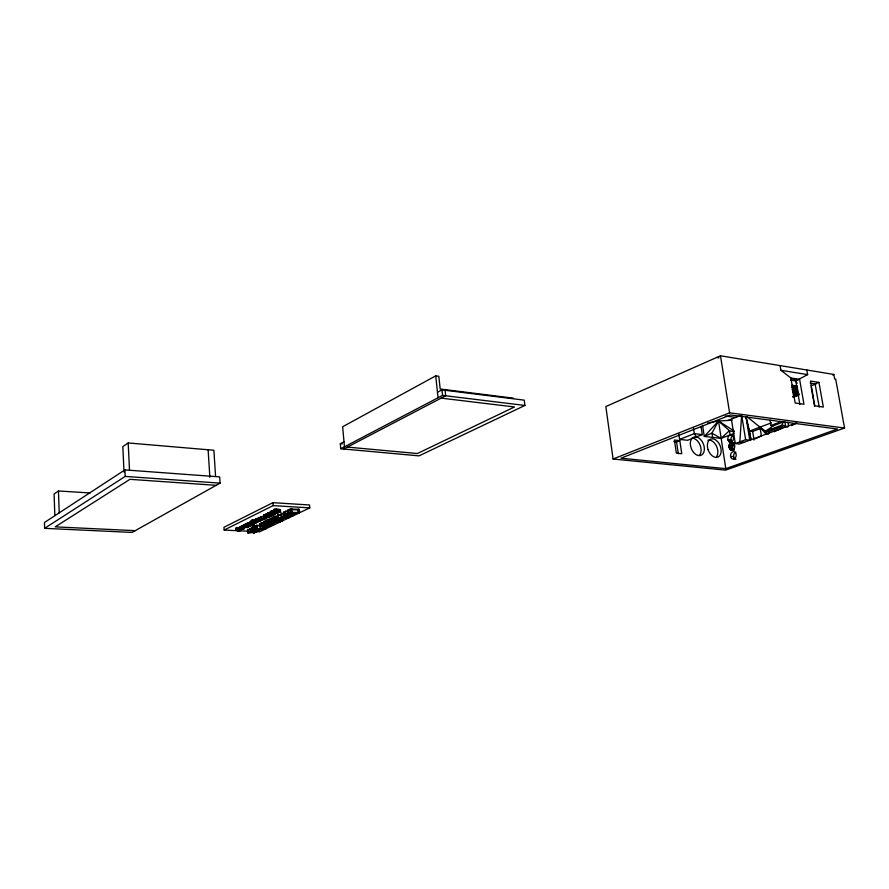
<?xml version="1.0" encoding="UTF-8"?>
<svg xmlns="http://www.w3.org/2000/svg" width="889" height="889" viewBox="0 0 889 889"><rect width="100%" height="100%" fill="white"/><g stroke="black" fill="none" stroke-linecap="round" stroke-linejoin="round"><path stroke-width="1.33" d="M253.109 521.354L250.354 521.899L253.865 521.221M274.279 512.575L277.89 512.175L273.59 512.542L274.268 512.586M263.633 517.398L269.167 517.087L263.822 517.531L263.5 515.309L265.422 514.82L264.389 515.42M288.069 511.386L285.625 511.242L283.502 512.464L284.224 513.097M283.724 515.942L285.88 514.531L294.426 515.031C291.025 516.742 282.08 519.032 283.502 512.464M244.108 526.41C240.097 524.654 242.408 529.877 240.708 530.455C237.996 533.4 233.54 527.799 237.596 527.766L237.719 530.288M236.174 530.211C238.785 528.988 235.552 531.7 237.596 527.766M247.72 525.51C256.821 523.999 246.698 528.788 247.609 523.365M732.247 447.756L729.169 447.4L729.658 444.622L731.38 442.989C738.226 441.366 728.291 448.167 734.025 450.412M250.942 521.465L251.143 523.921C250.387 524.154 250.576 519.565 252.898 520.221C253.865 525.032 246.586 521.432 255.721 523.121C258.566 522.388 253.587 521.587 252.998 522.799M279.135 519.154L279.257 521.343C293.214 517.787 265.911 522.743 277.446 519.632L277.246 516.353C276.612 515.931 271.867 516.865 273.645 517.831M268.134 515.409C280.735 515.153 261.299 516.809 269.678 513.097M783.22 421.519L782.22 425.042L782.72 427.998L774.219 431.732M274.234 510.019L273.434 510.508L274.268 510.23M256.577 519.643L255.099 519.754M254.643 519.632C254.587 525.221 254.176 516.776 257.143 519.621M254.743 521.721L258.932 521.51L254.443 521.832M266.489 520.598L265.355 521.087L265.589 524.31L266.167 524.021C267.933 523.999 264.978 518.565 269.089 519.832M266.733 523.821L270.789 523.11L271.434 523.465L270.345 524.243L271.212 524.254L274.29 523.432L271.512 524.51L265.589 524.31M797.011 393.371L796.033 395.338L793.521 396.35L798.5 394.372L793.132 393.571M260.166 527.121C263.877 523.843 273.379 527.299 262.755 527.288L265.155 526.144L260.166 527.121L259.932 523.921L264.822 522.621M731.969 420.219L718.501 421.019L711.945 433.154L712.689 437.421M255.31 521.876L256.71 521.521L256.288 521.932M243.286 528.255L240.408 528.811L244.442 528.666L243.286 528.255L243.153 525.366L246.575 524.921M247.32 523.965L245.008 524.443L246.853 524.777M249.198 523.043L246.886 523.521L247.687 523.777M246.709 526.888L243.286 527.333L247.831 527.566L248.498 527.144L245.153 526.421L248.576 525.977M257.554 518.976L255.632 519.198L255.688 521.332M257.743 520.798L255.776 521.187L260.877 521.143M255.276 529.466L254.999 526.144L256.654 525.466L256.877 528.655C251.431 531.1 264.978 529.066 265.333 529.088L265.755 526.688M267.356 513.42L269.745 512.92L269.889 514.953C279.668 515.742 262.111 517.02 268.156 513.698M267.545 515.531L269.889 514.953M274.412 514.164L272.945 514.675L270.6 513.898L269.511 514.731C271.056 513.731 276.346 516.698 274.945 512.164M251.365 523.365C259.632 522.488 250.098 525.421 253.254 523.343L251.154 523.91M255.387 526.877C254.654 526.866 250.798 527.11 252.087 528.144M734.292 431.065L718.501 421.019L704.277 436.432L721.012 438.388L733.97 433.476M277.446 519.632L273.301 520.743L281.902 520.365L279.257 521.343M255.632 519.198L257.599 518.798M240.852 526.733L243.653 526.766M252.698 527.699L255.165 527.155M253.632 522.565L256.165 522.621L253.632 522.565L253.421 520.365L254.665 520.232M237.219 527.877L236.696 528.233L239.719 527.777M252.898 520.221L251.909 520.61L253.421 520.365M746.793 416.519L759.951 427.153L766.074 434.154L765.585 431.232L775.452 424.231M90.145 492.962L58.452 490.984L54.096 493.984L54.84 515.62M215.571 476.36L213.893 450.256L128.183 442.955L122.826 446.645L124.038 472.092M124.893 469.914L44.45 522.51L44.639 528.333L132.061 532.422L220.083 483.127L219.683 476.882L124.893 469.914L125.205 476.415L44.639 528.333M261.522 523.365L259.932 523.921M267.456 520.521L268.923 520.121M241.241 526.377L240.53 526.988M252.254 530.633C252.009 532.255 257.543 531.644 259.144 530.811C257.621 528.122 250.087 533.244 252.032 527.455M806.823 370.002L807.634 374.613L795.766 380.937L790.777 380.159M237.719 530.088L241.452 530.077M513.431 398.172L440.188 389.004L438.822 376.28L435.721 375.869L342.654 426.753L344.432 446.823M278.135 512.92L271.467 512.753L278.135 512.92L277.979 510.886M437.466 392.26L441.955 389.882L524.266 400.161L524.91 405.451L419.019 455.868L340.754 448.745L340.309 443.733L343.987 441.789M340.754 448.745L442.555 395.394L524.91 405.451M343.699 449.012L445.667 395.772L445.078 390.271M255.443 531.611L259.521 531.811L309.761 507.886L309.528 504.985L272.901 502.663L223.972 527.266L224.161 530.055L248.642 531.266M224.161 530.055L273.123 505.619L309.761 507.886M271.612 515.031L271.312 510.708L274.112 511.075M273.901 512.231L273.668 509.541L275.045 509.241L280.379 509.719L280.535 511.764L273.823 511.586L280.535 511.764M241.808 525.999L243.097 525.844L241.808 525.999L241.952 527.966L243.242 527.81L241.952 527.966M246.998 526.755L250.365 526.399L247.02 525.499L248.431 525.055L248.275 522.81L250.731 522.265M254.632 519.798L253.976 519.987L254.121 522.265M257.188 520.787L257.321 518.343L257.132 520.51L262.177 519.965L258.321 519.921L258.51 517.765L258.643 519.765M258.977 517.52L259.121 519.532L258.977 517.52L261.333 517.654M264.155 516.531L260.421 516.82L260.566 518.82L264.389 519.52L264.6 517.342M265.033 516.631L266.644 515.842C274.679 517.331 269.167 516.076 265.578 516.665L264.889 514.609L266.5 513.82L267.678 514.231M268.967 514.975L268.822 512.675L270.445 511.864L271.623 512.286L271.767 514.32M264.889 514.609L266.944 514.198M268.822 512.675L271.189 512.486M239.263 529.288L243.053 529.311L239.263 529.288L239.441 527.166L239.574 529.133M249.965 524.032L248.953 524.821C252.487 524.243 257.943 525.432 249.965 524.032L249.831 522.043M260.566 518.82L266.544 518.476L266.4 516.465M273.668 509.541L280.379 509.719M259.377 521.065L258.777 521.354L259.866 521.087M259.699 520.91L260.188 520.932M755.428 438.81L761.395 435.888L759.951 427.153L765.585 431.232L768.14 434.41M266.544 518.476L261.544 518.787L264.744 519.354M249.853 528.611L251.376 529.133L247.509 529.744L247.72 532.911L252.065 532.5L253.976 533.211L254.621 532.9L253.109 532.389L256.965 531.789L250.076 531.778L249.853 528.611L252.432 529.022M256.877 528.655L256.399 525.432L260.688 525.366M263.944 521.765L264.522 521.487L264.177 524.988L263.944 521.765L266.189 521.887M271.745 521.343L271.501 518.098L270.901 518.387L271.145 521.632L280.58 521.832L276.79 521.943L274.69 522.899L268.967 522.676L268.722 519.443L271.734 519.287M288.592 515.553L288.758 517.731L287.969 518.109L277.835 518.409L277.59 515.142L281.08 514.742M283.913 513.609L280.98 513.498L281.324 518.009L277.835 518.409M287.48 510.342L288.103 510.042L288.358 513.342L287.736 513.642L287.48 510.342L289.77 510.475M291.014 509.097L299.349 509.264L299.604 512.564L297.682 513.486L289.114 512.975L288.858 509.675L290.77 508.741L291.648 508.797L291.903 512.108L291.281 512.408L291.014 509.097L291.648 508.797M277.201 516.376L274.623 517.031M247.72 532.911L251.598 532.3L250.076 531.778M256.621 528.622L265.911 528.811M268.967 522.676L275.979 522.143L271.145 521.632M288.758 517.731L281.869 516.465L281.224 516.776L283.169 517.12L281.324 518.009M289.114 512.975L291.903 512.108M291.281 512.408L299.604 512.564M720.479 355.789L605.854 406.54L613.066 459.013L725.557 470.137L844.55 428.042L835.704 379.159L834.671 378.992L833.849 374.447L720.479 355.789L729.602 412.818L844.55 428.042M791.566 425.542L795.333 423.92M792.966 397.039L799.367 394.383M793.188 396.583L798.244 394.572M793.266 396.527L798.4 394.449M793.355 396.461L798.5 394.372M799.4 394.183L793.044 396.716L798.2 394.616M613.066 459.013L729.602 412.818M832.56 374.958L833.849 374.447M810.223 383.148L815.102 383.915L818.958 382.392L823.336 407.04L814.791 405.806L810.424 381.048L818.958 382.392M810.99 385.915L816.091 383.915M678.818 433.954L679.641 439.388L694.32 433.643L702.299 434.599L701.032 426.398M728.091 420.453L740.493 415.608M673.851 441.622L676.551 441.922L679.807 440.644L681.774 453.734L676.362 453.168L674.395 440.033L679.807 440.644M793.988 396.927L799 394.983M256.376 525.855L259.899 525.632M702.299 434.599L687.586 440.288L679.641 439.388M771.452 422.82L749.56 431.065L750.972 439.733L739.437 444.022L735.292 443.533L731.391 419.163M735.292 443.533L745.638 439.711L749.783 440.199L746.004 417.063L749.56 431.065L752.65 431.443L760.451 428.52M770.074 420.119L770.963 425.498L781.253 421.642M783.487 421.931L773.197 425.775L770.963 425.498M782.764 426.398L768.685 431.621L765.585 431.232L782.22 425.042L787.81 427.153M796.777 422.797L750.972 439.733L746.071 417.03M725.791 468.659L837.505 429.02L730.514 414.974L620.944 458.202L725.791 468.659L718.501 421.019L707.744 423.02M240.108 530.411L240.841 530.111L238.196 530.311M765.585 431.232L783.042 425.709M290.503 516.109L292.803 515.287L286.214 514.898L284.936 515.82L290.503 516.109L290.336 513.92M273.901 512.731L274.557 512.52L274.712 514.542M262.144 523.143L264.922 522.932M730.113 434.988A3.734 2.811 -81.3 0 1 733.458 437.51A3.734 2.811 -81.3 0 1 731.247 442.111L729.113 441.8L727.891 439.588A3.734 2.811 -81.3 0 1 730.113 434.988L729.413 430.687L718.501 421.019M239.819 527.955L238.063 528.355L239.974 528.455M731.503 442.955L735.003 443.222M246.475 526.121L245.775 526.332L249.798 526.344L246.475 526.121L246.42 523.999M272.167 512.553L274.034 512.475L274.29 514.698M244.742 525.055L243.775 525.277L244.519 525.477M248.431 525.055L252.298 525.388L248.864 525.832M254.598 520.398L253.343 520.832M277.59 515.142L281.391 515.031M261.399 516.776L263.711 516.709M275.646 509.83L276.546 509.853M135.206 530.666L55.229 526.855L129.95 479.327L216.149 485.327M264.766 524.699L271.089 525.043L270.5 525.321C267.933 526.71 269.167 524.343 264.177 524.988M268.722 519.443L271.467 519.598M259.455 519.376L262.988 519.565L259.121 519.532M258.321 519.921L261.022 520.209L257.454 520.354M265.355 521.087L267.522 521.198M270.901 518.387L273.279 518.52M256.999 518.509L259.332 518.454M288.358 513.342L294.792 513.72L294.17 514.02C291.425 515.476 292.948 512.986 287.736 513.642M274.423 514.153L275.101 514.198M297.182 509.83L288.858 509.675M244.997 525.699L243.153 525.366M237.207 528.488L236.041 528.255M125.205 476.415L220.083 483.127M252.465 520.954L251.298 520.71M264.389 515.631L263.488 515.387M273.801 511.231L271.312 510.708M347.388 447.089L417.352 453.534L514.498 406.973L441.166 398.128M340.309 443.733L342.276 443.922M733.925 458.935L735.981 459.157M730.569 456.368A3.745 2.834 -82.3 0 0 735.259 457.946A3.745 2.834 -82.3 0 0 734.258 451.734A3.745 2.834 -82.3 0 0 730.569 456.368L733.647 456.69M732.269 447.9L729.18 447.556L730.291 449.678L733.381 450.023M730.291 449.678L733.003 450.301M729.38 448.3L732.458 448.645M729.758 449.078L732.847 449.423M730.169 443.867L733.247 444.222M729.658 444.622L732.747 444.978M729.313 445.5L732.392 445.856M729.147 446.456L732.225 446.8M728.547 441.233L732.192 442.155L729.113 441.8M730.791 443.3L733.87 443.655C737.503 459.157 720.69 442.133 733.903 443.622M727.891 439.588L730.98 439.955L731.636 441.589M728.135 440.477L731.214 440.833M743.96 442.344L739.826 441.855L741.648 415.152L745.638 439.711M793.299 395.005L796.033 395.338L795.688 393.36M792.744 392.393L798.222 393.071M791.699 387.104L797.2 387.793M792.132 389.749L797.6 390.438M246.375 524.566C244.308 524.121 248.531 523.799 246.742 526.11M725.235 416.019L735.881 417.408M793.355 394.938L796.033 395.338L793.332 394.772M792.921 392.205L798.278 393.016M792.421 389.438L797.777 390.249M792.71 390.827L798.078 391.638M792.121 386.648L797.5 387.471M792.31 388.048L797.677 388.871M791.943 385.237L797.322 386.07M790.866 377.958L799.611 379.347L803.967 404.262L795.211 403.006L790.866 377.958L780.875 370.28L780.075 365.601M790.832 378.681L798.322 379.859M780.875 370.28L807.634 374.613M716.678 357.467L719.045 357.856M732.236 442.844C736.37 443.389 735.059 451.134 730.947 450.067M792.832 391.716L798.255 392.849M792.288 388.604L797.7 389.749M791.932 385.482L797.355 386.637M734.17 431.898L729.413 430.687L721.012 438.388L711.945 433.154L704.277 436.432L702.554 425.264M255.576 526.51L254.999 526.144M696.543 436.821L694.32 433.643L693.509 428.331M797.144 383.337L795.766 380.937L799.856 404.428M815.102 383.915L819.202 407.129M811.235 387.271L814.58 406.317M787.976 422.219L788.632 426.02M784.876 421.808L785.732 426.887M768.685 431.621L769.007 433.565M752.65 431.443L754.072 440.099M731.247 442.111L731.38 442.989M676.551 441.922L678.307 453.679M441.955 389.882L442.555 395.394M435.721 375.869L438.055 397.75M298.471 509.219L298.737 512.509M297.837 509.519L298.104 512.82M290.77 508.741L291.025 512.053M289.547 514.053L289.714 516.231M288.703 514.131L288.869 516.309M287.792 514.153L287.958 516.331M286.836 514.12L287.003 516.298M285.958 514.042L286.125 516.231M285.625 511.242L285.88 514.531M285.336 513.942L285.502 516.12M284.947 513.798L285.113 515.987M284.502 511.786L284.758 515.075M283.669 512.264L283.947 516.176M282.858 518.009L283.08 520.309M282.691 517.898L283.024 520.454M282.602 517.365L282.858 520.598M282.313 517.531L282.558 520.765M281.624 513.186L281.869 516.465M282.046 517.742L282.213 519.909M281.591 517.698L281.746 519.865M279.979 509.541L280.135 511.586M280.635 517.687L280.791 519.854M279.968 509.919L280.124 511.964M279.679 509.753L279.835 511.797M279.468 509.397L279.624 511.431M279.746 517.765L279.913 519.932M278.79 509.286L278.946 511.319M278.935 517.898L279.102 520.065M277.913 509.208L278.057 511.242M278.268 514.82L278.513 518.087M277.735 510.23L277.89 512.264M278.201 518.098L278.368 520.265M276.923 509.164L277.079 511.208M277.546 518.309L277.712 520.476M276.523 509.33L276.79 513.22M276.957 518.487L277.124 520.654M275.979 509.186L276.135 511.231M275.834 516.276L276.079 519.532M275.045 509.241L275.201 511.286M274.834 512.331L274.99 514.353M274.679 516.576L274.923 519.832M274.079 509.341L274.334 514.398M273.968 510.097L274.123 512.142M274.134 516.765L274.379 520.021M272.901 502.663L273.123 505.619M273.59 510.286L273.956 514.587M273.456 510.442L273.668 514.642M273.179 510.986L273.334 513.02M273.612 516.987L273.845 520.243M273.179 512.653L273.323 514.675M273.256 517.187L273.501 520.443M272.79 512.642L272.945 514.675M273.09 517.354L273.379 520.887M272.49 510.842L272.634 512.875M272.234 511.042L272.612 514.853M272.023 510.686L272.312 514.575M271.723 510.508L272.056 514.475M272.412 521.765L272.567 523.91M272.034 521.921L272.19 524.077M271.112 511.908L271.267 513.942M270.878 512.964L271.034 514.987M271.578 522.054L271.745 524.199M270.445 511.864L270.6 513.898M270.289 512.931L270.434 514.964M271.056 522.11L271.212 524.254M269.367 512.709L269.511 514.731M269.256 512.931L269.4 514.953M269.111 514.764L269.256 516.787M269.323 519.154L269.556 522.399M268.434 512.997L268.589 515.02M269.167 520.91L269.323 523.054M268.1 513.053L268.256 515.075M267.811 513.131L267.945 515.664M268.211 519.898L268.456 523.132M267.578 513.231L267.967 517.687M267.167 513.853L267.311 515.876M267.456 520.043L267.689 523.277M267 515.564L267.145 517.576M267.711 524.51L267.867 526.644M267.422 524.677L267.578 526.81M266.5 513.82L266.644 515.842M266.9 520.243L267.133 523.465M266.389 515.698L266.533 517.709M266.567 520.443L266.844 524.054M265.433 514.642L265.578 516.665M265.933 520.798L266.167 524.021M264.755 514.787L264.822 517.654M264.322 515.142L264.533 517.642M264.222 514.931L264.233 517.62M263.755 515.12L264 517.587M263.589 515.22L263.822 517.531M264.089 522.632L264.322 525.844M263.388 522.676L263.622 525.877M262.722 522.743L262.955 525.955M262.088 522.843L262.322 526.055M261.533 522.976L261.744 526.577M260.788 516.631L260.933 518.643M261.022 523.132L261.255 526.344M260.577 523.321L260.81 526.521M260.277 523.488L260.51 526.699M260.099 523.643L260.233 526.988M257.777 520.021L257.91 522.021M256.799 518.798L256.943 520.798M256.577 518.82L256.854 522.132M256.932 525.166L257.165 528.366M256.332 519.076L256.477 521.076M256.199 518.898L256.31 521.221M255.888 519.009L256.165 521.298M255.743 519.098L255.888 521.098M255.454 519.532L255.588 521.532M255.921 525.632L256.143 528.822M255.254 519.609L255.399 521.61M255.132 519.42L255.243 521.743M254.821 519.52L254.965 521.521M255.321 525.866L255.61 530.055M255.087 526.01L255.465 529.588M254.298 519.832L254.454 522.243M254.698 526.899L254.921 530.077M253.676 520.309L253.821 522.31M254.032 526.966L254.254 530.144M253.198 520.432L253.643 524.766M253.009 520.498L253.154 522.499M253.165 522.676L253.309 524.666M253.421 527.055L253.643 530.233M252.732 520.265L253.032 524.721M252.509 520.332L252.687 522.776M252.298 520.176L252.42 522.399M252.554 522.776L252.698 524.754M252.887 527.166L253.109 530.344M252.098 520.487L252.32 522.743M251.909 520.298L252.32 524.754M252.42 527.299L252.643 530.477M251.743 520.887L251.976 524.721M251.587 520.443L251.654 522.832M251.531 521.298L251.676 523.288M251.409 520.543L251.509 522.776M251.754 527.622L252.02 531.211M251.065 521.699L251.198 523.688M250.698 521.565L250.842 523.554M250.542 521.665L250.62 524.066M250.442 521.743L250.487 523.888M250.498 528.299L250.72 531.466M247.92 523.11L248.064 525.088M248.198 529.411L248.42 532.578M247.598 523.165L247.742 525.155M247.32 523.243L247.464 525.944M247.086 523.343L247.22 525.643M246.942 523.432L246.986 525.955M246.053 524.032L246.186 526.01M245.731 524.099L245.842 526.432M245.453 524.166L245.586 526.855M245.22 524.266L245.342 526.566M245.064 524.354L245.197 526.499M244.975 524.888L245.108 526.866M244.553 524.921L244.686 526.888M244.186 524.955L244.497 528.511M243.953 525.621L244.242 528.377M243.864 525.01L243.997 528.322M243.586 525.088L243.73 527.533M243.542 526.321L243.675 528.277M243.353 525.177L243.486 527.477M242.208 525.799L242.341 527.766M241.952 526.299L242.086 528.266M241.586 526.332L241.719 528.299M240.952 526.432L241.086 528.399M240.697 526.51L240.83 528.477M240.475 526.599L240.752 530.022M239.341 527.777L239.419 529.9M238.997 527.799L239.13 529.755M238.663 527.822L238.963 529.922M238.641 527.977L238.774 529.944M238.374 527.866L238.608 529.977M238.119 527.91L238.252 529.877M237.896 527.977L238.03 529.933M237.441 527.81L237.652 530.155M237.007 527.733L237.13 529.911M236.818 528.033L237.052 530.244M236.63 527.855L236.941 530.411M236.496 528.422L236.63 530.377M236.318 527.988L236.396 530.333M236.152 528.088L236.241 530.277M208.126 449.767L209.86 477.315M128.183 442.955L129.505 470.159M58.452 490.984L59.23 512.92M735.536 459.291A3.734 2.834 -82.3 0 1 733.592 455.735A3.734 2.834 -82.3 0 1 735.87 452.112M730.98 439.955A3.723 2.823 -81.3 0 1 733.181 435.354M692.087 438.299A9.779 6.467 68 0 0 690.342 444.189L690.709 446.634A9.779 6.467 68 0 0 698.743 455.601A9.779 6.467 68 0 0 704.366 448.267L703.999 445.834A9.779 6.467 68 0 0 696.909 437.088M693.464 437.277A9.779 6.467 68 0 1 695.109 436.866M707.9 440.211A9.668 6.345 68.2 0 1 716.123 445.4A9.668 6.345 68.2 0 1 716.767 456.413M691.842 438.133A9.757 6.467 68.1 0 1 700.721 447.067L701.088 449.501A9.757 6.467 68.1 0 1 699.387 455.368M243.908 527.244L247.931 527.255L243.908 527.244M270.334 523.565L267.622 523.877L270.334 523.565M261.399 529.122L256.354 529.244L261.399 529.122M240.33 526.688L240.497 528.888L240.33 526.688M241.119 528.588L243.919 528.622L241.119 528.588M253.165 530.677C256.721 532.811 261.644 529.333 253.165 530.677M254.287 523.565L252.698 523.854L254.287 523.565M267.011 526.544L264.144 527.066L267.011 526.544M263.6 519.587L264.211 519.621L263.6 519.587M283.958 517.265L282.469 517.976L287.225 517.843L283.958 517.265M708.111 449.756L707.511 447.323A9.69 6.345 68.2 0 1 715.845 440.055A9.69 6.345 68.2 0 1 719.69 455.735A9.69 6.345 68.2 0 1 708.111 449.756"/></g></svg>
